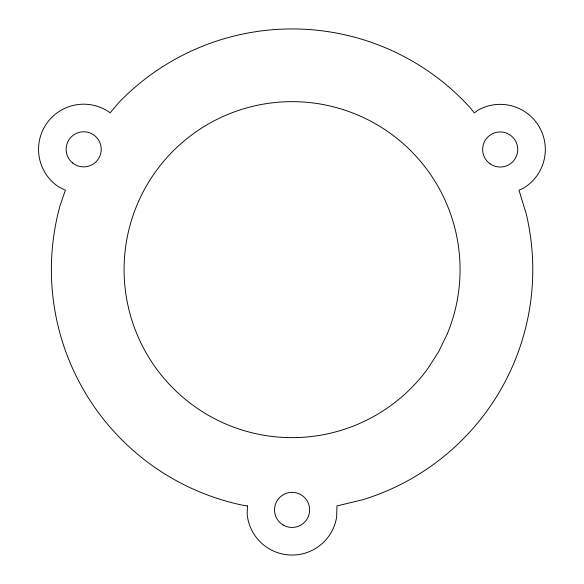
<?xml version="1.0" encoding="UTF-8"?>
<svg xmlns="http://www.w3.org/2000/svg" width="584" height="584" viewBox="0 0 584 584"><rect width="100%" height="100%" fill="white"/><g stroke="black" fill="none" stroke-linecap="round" stroke-linejoin="round"><path stroke-width="0.88" d="M247.433 505.926L247.178 514.475A45.129 45.129 0 0 0 336.632 517.103L336.961 505.912L362.701 499.751A240.703 240.703 0 0 0 526.169 213.613L518.964 190.143L522.753 188.574A45.129 45.129 0 0 0 539.273 126.925A45.129 45.129 0 0 0 477.624 110.405L474.339 112.924L470.222 107.77A240.703 240.703 0 0 0 119.34 102.017L110.055 112.873L109.128 112.055A45.129 45.129 0 0 0 46.406 123.874A45.129 45.129 0 0 0 58.232 186.595L65.364 190.202L59.955 205.969A240.703 240.703 0 0 0 243.105 505.306L247.433 505.926M447.49 333.413L438.672 351.685L427.714 368.76A167.988 167.988 0 0 1 144.387 349.692A167.988 167.988 0 0 1 283.072 101.893A167.988 167.988 0 0 1 447.49 333.413M490.02 163.797A17.549 17.549 0 0 0 517.665 151.139A17.549 17.549 0 0 0 492.881 133.532A17.549 17.549 0 0 0 490.02 163.797M283.079 524.965A17.549 17.549 0 0 0 309.629 510.168A17.549 17.549 0 0 0 283.532 494.568A17.549 17.549 0 0 0 283.079 524.965M72.752 163.053A17.549 17.549 0 0 0 101.039 151.928A17.549 17.549 0 0 0 77.263 132.991A17.549 17.549 0 0 0 72.752 163.053"/></g></svg>
